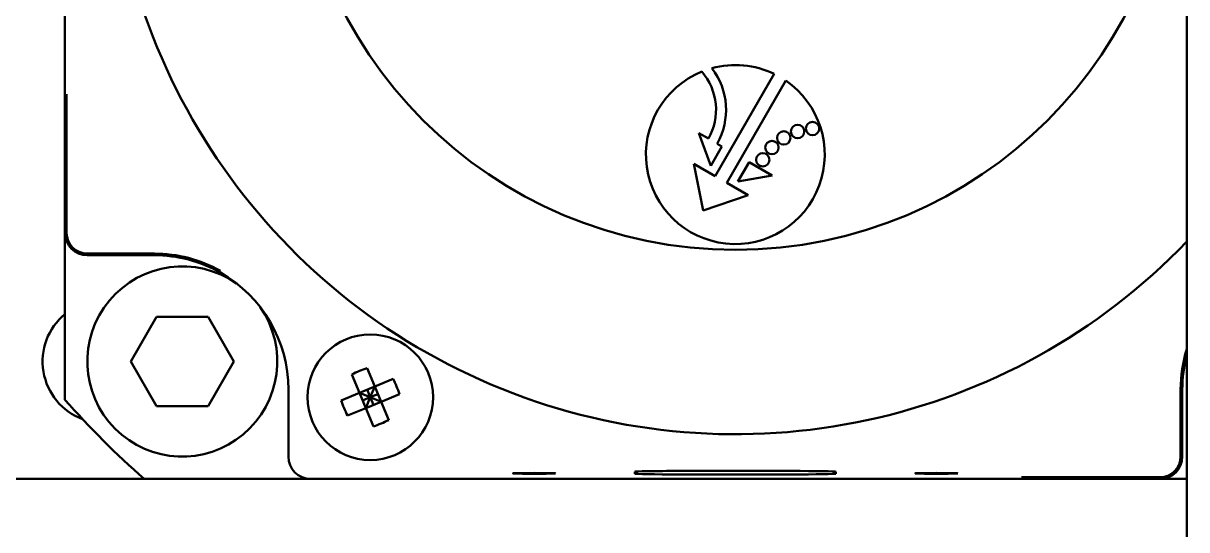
# Model space of a CAD drawing. Header units: millimetres. Extents: x 845401 to 948039, y 511594 to 550263.
# Drawn here: x 913657.1 to 913709.2, y 544543.9 to 544566.6 of the extents above; entities that cross this region are included whole.
import ezdxf

# ---------------------------------------------------------------- set-up
doc = ezdxf.new("R2010")
doc.units = ezdxf.units.MM
doc.layers.add('可见 (ISO)', color=7, linetype='Continuous', lineweight=50)

# ---------------------------------------------------------------- blocks, each defined once
blk = doc.blocks.new('A$C2A4E01FC')
at = {"layer": '可见 (ISO)', "color": 251}
for p, q in [((1352.5, 703.351), (1352.5, 450.351)), ((1302.3, 570.351), (1302.3, 538.551)), ((1331.397, 534.887), (1334.035, 539.455)), ((1334.554, 539.155), (1331.916, 534.587)), ((1302.3, 532.351), (1302.3, 538.551)), ((1302.373, 538.551), (1302.373, 532.351)), ((1331.2, 535.346), (1330.661, 536.812)), ((1330.661, 536.812), (1331.094, 536.562)), ((1331.484, 536.337), (1331.7, 536.212)), ((1331.7, 536.212), (1331.2, 535.346)), ((1330.857, 533.351), (1330.444, 535.437)), ((1330.444, 535.437), (1331.397, 534.887)), ((1332.413, 534.646), (1332.913, 535.512)), ((1332.913, 535.512), (1333.952, 534.912)), ((1333.952, 534.912), (1332.413, 534.646)), ((1331.916, 534.587), (1332.869, 534.037)), ((1332.869, 534.037), (1330.857, 533.351)), ((1302.3, 524.893), (1302.3, 532.351)), ((1303.3, 531.424), (1306.3, 531.424)), ((1306.3, 531.351), (1303.3, 531.351)), ((1305.242, 526.602), (1306.397, 528.602)), ((1306.397, 528.602), (1308.706, 528.602)), ((1308.706, 528.602), (1309.861, 526.602)), ((1306.397, 524.602), (1305.242, 526.602)), ((1309.861, 526.602), (1308.706, 524.602)), ((1315.141, 526.027), (1315.481, 525.205)), ((1316.165, 525.487), (1315.825, 526.31)), ((1312.3, 525.351), (1312.3, 522.351)), ((1316.165, 525.487), (1315.481, 525.205)), ((1315.964, 525.004), (1315.823, 525.346)), ((1315.964, 525.004), (1316.165, 525.487)), ((1316.987, 525.827), (1316.165, 525.487)), ((1316.448, 524.804), (1316.165, 525.487)), ((1352.227, 522.351), (1352.227, 525.351)), ((1352.3, 525.351), (1352.3, 522.351)), ((1315.481, 525.205), (1314.659, 524.865)), ((1315.481, 525.205), (1315.764, 524.521)), ((1315.481, 525.205), (1315.964, 525.004)), ((1315.964, 525.004), (1315.622, 524.863)), ((1315.964, 525.004), (1315.764, 524.521)), ((1315.964, 525.004), (1316.306, 525.146)), ((1316.448, 524.804), (1315.964, 525.004)), ((1315.964, 525.004), (1316.106, 524.662)), ((1316.448, 524.804), (1317.27, 525.143)), ((1308.706, 524.602), (1306.397, 524.602)), ((1314.941, 524.181), (1315.764, 524.521)), ((1315.764, 524.521), (1316.448, 524.804)), ((1315.764, 524.521), (1316.103, 523.699)), ((1316.787, 523.981), (1316.448, 524.804)), ((1329.8, 521.709), (1334.8, 521.709)), ((1352.5, 521.351), (1182, 521.351)), ((1313.3, 521.351), (1305.843, 521.351)), ((1313.3, 521.351), (1345.1, 521.351)), ((1327.8, 521.587), (1327.8, 521.674)), ((1334.8, 521.552), (1329.8, 521.552)), ((1336.8, 521.674), (1336.8, 521.587)), ((1345.1, 521.424), (1351.3, 521.424)), ((1351.3, 521.351), (1345.1, 521.351)), ((1352.5, 521.351), (1351.3, 521.351))]:
    blk.add_line(p, q, dxfattribs=at)
for centre, radius in [((1332.3, 551.351), 19.758), ((1335.757, 537.013), 0.3), ((1334.468, 536.594), 0.3), ((1335.087, 536.882), 0.3), ((1333.938, 536.165), 0.3), ((1333.527, 535.619), 0.3), ((1315.964, 525.004), 2.808)]:
    blk.add_circle(centre, radius, dxfattribs=at)
for centre, radius, start, end in [((1332.3, 551.351), 28, 43.8274, 316.1726), ((1332.3, 535.851), 4, 112.0689, 55.6988), ((1328.836, 537.851), 2.6, 330.292, 41.0344), ((1332.3, 535.851), 4, 64.3012, 105.1777), ((1328.836, 537.851), 3.05, 330.2489, 37.5889), ((1303.3, 532.351), 1, 180, 270), ((1303.3, 532.351), 0.927, 180, 270), ((1306.3, 525.351), 6.073, 60.868, 90), ((1306.3, 525.351), 6, 60.5072, 90), ((1307.551, 526.602), 4.25, 55.1417, 34.8583), ((1306.3, 525.351), 6, 0, 60.5072), ((1304.05, 526.601), 2.75, 129.5212, 249.5617), ((1358.3, 525.351), 6.073, 162.7458, 180), ((1358.3, 525.351), 6, 165.1649, 180), ((1332.3, 551.351), 40, 221.4096, 228.5904), ((1313.3, 522.351), 1, 180, 270), ((1351.3, 522.351), 1, 270, 0), ((1351.3, 522.351), 0.927, 270, 0)]:
    blk.add_arc(centre, radius, start, end, dxfattribs=at)
for centre, major_axis, ratio, start_param, end_param in [((1302.8, 538.551), (-0.5, 0), 0.999848, 0, 0.548323), ((1316.571, 523.535), (-4.229, -1.747), 0.624695, 4.631443, 4.793335), ((1314.495, 524.397), (1.747, -4.229), 0.624695, 1.48985, 1.651743), ((1317.433, 525.611), (-1.747, 4.229), 0.624695, 1.48985, 1.651743), ((1315.357, 526.473), (-4.229, -1.747), 0.624695, 1.48985, 1.651743), ((1329.8, 521.674), (2, 0), 0.017455, 1.570796, 3.141593), ((1334.8, 521.674), (2, 0), 0.017455, 0, 1.570796), ((1329.8, 521.587), (2, 0), 0.017455, 3.141593, 4.712389), ((1334.8, 521.587), (2, 0), 0.017455, 4.712389, 6.283185), ((1345.1, 521.851), (0, -0.5), 0.999848, 0, 0.548323)]:
    blk.add_ellipse(centre, major_axis=major_axis, ratio=ratio, start_param=start_param, end_param=end_param, dxfattribs=at)
for centre in [(1323.3, 521.601), (1341.3, 521.601)]:
    blk.add_ellipse(centre, major_axis=(0.95, 0), ratio=0.017455, dxfattribs=at)
blk.add_open_spline([(1309.068, 530.757), (1309.091, 530.718), (1309.118, 530.682), (1309.181, 530.621), (1309.216, 530.595), (1309.254, 530.573)], degree=3, knots=[-0.02643755, -0.02643755, -0.02643755, -0.02643755, -0.01298723, -0.01298723, 0, 0, 0, 0], dxfattribs=at)

msp = doc.modelspace()

# ---------------------------------------------------------------- block references
msp.add_blockref('A$C2A4E01FC', (912356.693, 544024.865))

doc.saveas('drawing.dxf')
